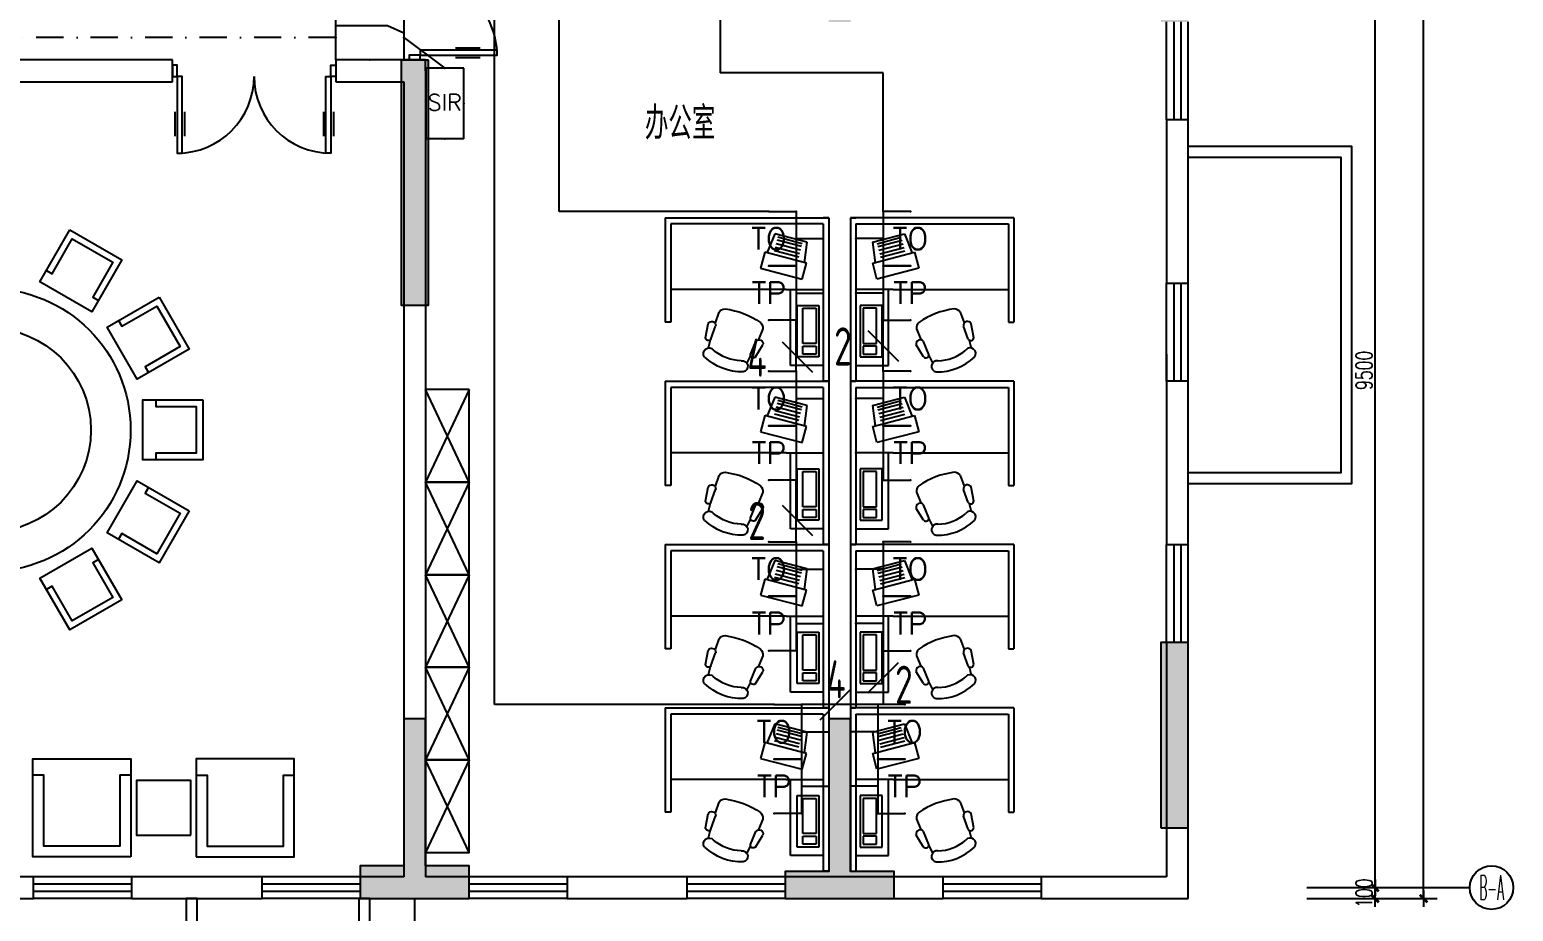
# Model space of a CAD drawing. Extents: x -41969 to 449372, y 65390 to 759577.
# Drawn here: x 200290 to 213909, y 702875 to 710971 of the extents above; entities that cross this region are included whole.
import ezdxf
from ezdxf.enums import TextEntityAlignment as Align

# ---------------------------------------------------------------- set-up
doc = ezdxf.new("R2010")
doc.units = 0
doc.header["$LTSCALE"] = 1000
doc.header["$MEASUREMENT"] = 0
doc.linetypes.add('DASHDOT', pattern=[1, 0.5, -0.25, 0, -0.25])
for name, color, linetype in [('DIM-照明', 3, 'Continuous'), ('EQUIP-通讯', 241, 'Continuous'), ('IN-door', 2, 'Continuous'), ('IN-furn', 8, 'Continuous'), ('jg新结构柱', 9, 'Continuous'), ('or-furn', 2, 'Continuous'), ('TEL_TEXT', 7, 'Continuous'), ('WALL', 7, 'Continuous'), ('WINDOW', 2, 'Continuous'), ('WINDOW_TEXT', 7, 'Continuous'), ('WIRE-照明', 120, 'Continuous'), ('室外建筑', 8, 'Continuous'), ('标注', 1, 'Continuous'), ('装修家具', 8, 'Continuous')]:
    doc.layers.add(name, color=color, linetype=linetype)
doc.styles.add('_TCH_AXIS', font='COMPLEX', dxfattribs={"bigfont": 'GBCBIG'})
doc.styles.add('_TEL_DIM', font='SIMPLEX', dxfattribs={"width": 0.8, "height": 3.5, "bigfont": 'HZTXT'})
doc.styles.add('DIM_FONT', font='SIMPLEX', dxfattribs={"width": 0.7, "bigfont": 'GBCBIG'})
doc.styles.add('SIMPLEX', font='SIMPLEX.SHX')
doc.styles.get("Standard").update_dxf_attribs({"font": 'gbenor.shx', "bigfont": 'gbcbig.shx'})
doc.dimstyles.new('DIMN', dxfattribs={"dimtxt": 300, "dimasz": 1, "dimexe": 250, "dimexo": 0, "dimgap": 150, "dimtad": 1, "dimdec": 0, "dimzin": 0, "dimdsep": 46, "dimtxsty": 'DIM_FONT', "dimblk": '_DIMX', "dimcen": 0.09, "dimclrd": 1, "dimclrt": 7, "dimadec": 0, "dimazin": 0, "dimtfac": 1, "dimtdec": 0, "dimtix": 1, "dimtmove": 2, "dimatfit": 3, "dimldrblk": '_DIMX', "dimfxl": 0, "dimtolj": 1, "dimtzin": 0, "dimarcsym": 0})

# ---------------------------------------------------------------- blocks, each defined once
blk = doc.blocks.new('*U35')
blk.add_lwpolyline([(-275, -275), (-275, 275), (275, 275), (275, -275)], close=True)
blk.add_lwpolyline([(155, -275), (155, -215), (-215, -215), (-215, 215), (155, 215), (155, 275)])
blk = doc.blocks.new('*U36')
at = {"color": 0, "linetype": 'ByBlock', "lineweight": -2}
for p, rotation in [((408472, -741732, 0), 269.9999999999397), ((407628, -741958, 0), 299.9999999999331), ((409316, -741958, 0), 239.9999999999465), ((407011, -742576, 0), 329.9999999999264), ((409933, -742576, 0), 209.9999999999531), ((410159, -743419, 0), 180), ((407011, -744263, 0), 29.9999999999933), ((409933, -744263, 0), 149.9999999999665), ((407628, -744880, 0), 59.99999999998658), ((409316, -744880, 0), 119.9999999999732), ((408472, -745107, 0), 89.99999999997988)]:
    blk.add_blockref('*U35', p, dxfattribs=dict(at, rotation=rotation))
blk.add_blockref('*U35', (406785, -743419, 0), dxfattribs=at)
blk = doc.blocks.new('*U37')
blk.add_circle((1962, 1962, 0), 1300)
at = {"color": 8}
blk.add_circle((1962, 1962, 0), 936, dxfattribs=at)
blk.add_blockref('*U36', (-406510, 745382), dxfattribs=at)
blk = doc.blocks.new('A$C348D16F7')
at = {"color": 8}
blk.add_lwpolyline([(0, 0), (900, 0), (900, 900), (0, 900)], close=True, dxfattribs=at)
blk.add_lwpolyline([(0, 750), (100, 750), (100, 100), (800, 100), (800, 750), (900, 750)], dxfattribs=at)
blk = doc.blocks.new('A$C1CFF17F2')
at = {"layer": 'or-furn', "color": 9, "elevation": 0}
blk.add_lwpolyline([(200, 950), (700, 950), (700, 1450), (200, 1450)], close=True, dxfattribs=at)
at = {"layer": 'or-furn', "color": 9, "xscale": -1, "rotation": 270.0000000001111}
blk.add_blockref('A$C348D16F7', (0, 1500, 0), dxfattribs=at)
at = {"layer": 'or-furn', "color": 9, "rotation": 270.0000000001111}
blk.add_blockref('A$C348D16F7', (0, 900, 0), dxfattribs=at)
blk = doc.blocks.new('A$C3ECB1412')
at = {"layer": '装修家具', "color": 8}
for p, q in [((0, 1500), (0, 0)), ((0, 1500), (0, 0)), ((1500, 1500), (0, 1500)), ((0, 1500), (50, 1500)), ((1500, 1500), (1500, 544)), ((50, 1444), (50, 844)), ((50, 1444), (1450, 1444)), ((1450, 1444), (1450, 844)), ((201, 1278), (496, 1355)), ((201, 1278), (227, 1087)), ((244, 1263), (466, 1322)), ((250, 1237), (473, 1295)), ((259, 1205), (482, 1263)), ((268, 1171), (491, 1229)), ((496, 1355), (567, 1176)), ((205, 1083), (588, 1184)), ((276, 1140), (499, 1199)), ((588, 1184), (626, 1037)), ((243, 937), (205, 1083)), ((626, 1037), (243, 937)), ((50, 844), (50, 0)), ((50, 844), (50, 0)), ((390, 844), (50, 844)), ((350, 144), (350, 844)), ((390, 844), (1450, 844)), ((1450, 844), (1450, 544)), ((90, 695), (90, 223)), ((289, 695), (90, 695)), ((289, 223), (289, 695)), ((115, 670), (115, 347)), ((239, 670), (115, 670)), ((239, 347), (239, 670)), ((1008, 635), (1043, 536)), ((605, 480), (646, 383)), ((1081, 386), (1038, 507)), ((1132, 400), (1108, 527)), ((1450, 544), (1500, 544)), ((115, 347), (239, 347)), ((239, 323), (115, 323)), ((115, 323), (115, 248)), ((239, 248), (239, 323)), ((671, 223), (604, 333)), ((719, 246), (669, 365)), ((1088, 377), (1108, 304)), ((50, 144), (350, 144)), ((90, 223), (289, 223)), ((115, 248), (239, 248)), ((719, 236), (753, 168)), ((0, 0), (50, 0))]:
    blk.add_line(p, q, dxfattribs=at)
for centre, radius, start, end in [((1036, -39), 708, 96.8246, 125.3087), ((950, 594), 70.3, 35.575, 88.634), ((1074, 512), 36.8, 24.5799, 187.0599), ((675, 488), 70.3, 133.4994, 186.5584), ((639, 344), 36.8, 35.0735, 197.5535), ((797, 582), 394, 270.7801, 311.3533), ((1098, 254), 51.9, 322.3317, 140.7492), ((1104, 401), 27.9, 213.3494, 358.8432), ((691, 242), 27.9, 223.2902, 8.784), ((795, 137), 51.9, 81.3842, 259.8017), ((800, 575), 489, 268.3277, 313.8056)]:
    blk.add_arc(centre, radius, start, end, dxfattribs=at)
blk = doc.blocks.new('A$C44F7551D')
at = {"layer": '装修家具', "color": 8}
for p, q in [((0, 400), (850, 0)), ((850, 400), (0, 0))]:
    blk.add_line(p, q, dxfattribs=at)
blk.add_lwpolyline([(0, 400), (0, 0), (850, 0), (850, 400)], close=True, dxfattribs=at)
blk = doc.blocks.new('asdsdggf54554')
at = {"layer": 'jg新结构柱'}
h = blk.add_hatch(color=256, dxfattribs=at)
h.paths.add_polyline_path([(-88250, -2243116), (-88771, -2243116), (-88771, -2243366), (-88250, -2243366)])
h.paths.add_polyline_path([(-77521, -2218066), (-77521, -2217666), (-78321, -2217666), (-78321, -2218066)])
h.paths.add_polyline_path([(-86921, -2218066), (-86921, -2217666), (-87721, -2217666), (-87721, -2218066)])
h.paths.add_polyline_path([(-86971, -2243366), (-87550, -2243366), (-87550, -2243116), (-87221, -2243116), (-87221, -2240916), (-86971, -2240916)])
h.paths.add_polyline_path([(-86921, -2235516), (-89271, -2235516), (-89271, -2235816), (-87221, -2235816), (-87221, -2237016), (-86921, -2237016)])
h.paths.add_polyline_path([(-85221, -2240666), (-85221, -2240016), (-84971, -2240016), (-84971, -2240416), (-83121, -2240416), (-83121, -2240666)])
h.paths.add_polyline_path([(-77521, -2240666), (-77521, -2240016), (-77771, -2240016), (-77771, -2240416), (-79171, -2240416), (-79171, -2240666)])
h.paths.add_polyline_path([(-77521, -2224816), (-77521, -2225466), (-77821, -2225466), (-77821, -2225116), (-79171, -2225116), (-79171, -2224816)])
h.paths.add_polyline_path([(-85321, -2224816), (-85321, -2225516), (-85021, -2225516), (-85021, -2225116), (-83571, -2225116), (-83571, -2224816)])
h.paths.add_polyline_path([(-83571, -2232566), (-83571, -2232866), (-84921, -2232866), (-84921, -2233416), (-85221, -2233416), (-85221, -2232016), (-84921, -2232016), (-84921, -2232566)])
h.paths.add_polyline_path([(-79171, -2232566), (-79171, -2232866), (-77821, -2232866), (-77821, -2233416), (-77521, -2233416), (-77521, -2232016), (-77821, -2232016), (-77821, -2232566)])
h.paths.add_polyline_path([(-76121, -2243116), (-76721, -2243116), (-76721, -2243366), (-76371, -2243366), (-76371, -2244766), (-76121, -2244766)])
h.paths.add_polyline_path([(-79221, -2244766), (-79421, -2244766), (-79421, -2243366), (-79821, -2243366), (-79821, -2243116), (-78821, -2243116), (-78821, -2243366), (-79221, -2243366)])
h.paths.add_polyline_path([(-76371, -2252166), (-76121, -2252166), (-76121, -2251916), (-76121, -2250466), (-76371, -2250466)])
h.paths.add_polyline_path([(-83096, -2245116), (-83346, -2245116), (-83346, -2245366), (-83346, -2247366), (-83096, -2247366)])
h.paths.add_polyline_path([(-79221, -2251166), (-79421, -2251166), (-79421, -2252566), (-79821, -2252566), (-79821, -2252816), (-78821, -2252816), (-78821, -2252566), (-79221, -2252566)])
h.paths.add_polyline_path([(-83121, -2251166), (-83321, -2251166), (-83321, -2252516), (-83721, -2252516), (-83721, -2252816), (-82721, -2252816), (-82721, -2252516), (-83121, -2252516)])
h.paths.add_polyline_path([(-95021, -2243416), (-95021, -2242116), (-94721, -2242116), (-94721, -2243116), (-93371, -2243116), (-93371, -2243416)])
h.paths.add_polyline_path([(-97021, -2235516), (-94821, -2235516), (-94821, -2235816), (-96721, -2235816), (-96721, -2237266), (-97021, -2237266)])
h.paths.add_polyline_path([(-96771, -2243365), (-97421, -2243365), (-97421, -2243115), (-97021, -2243115), (-97021, -2241665), (-96771, -2241665)])
h.paths.add_polyline_path([(-91171, -2247015), (-90871, -2247015), (-90871, -2245415), (-90521, -2245415), (-90521, -2245115), (-91521, -2245115), (-91521, -2245415), (-91171, -2245415)])
h.paths.add_polyline_path([(-90871, -2251166), (-91171, -2251166), (-91171, -2252516), (-91721, -2252516), (-91721, -2252816), (-90321, -2252816), (-90321, -2252516), (-90871, -2252516)])
h.paths.add_polyline_path([(-98946, -2245116), (-98696, -2245116), (-98696, -2245366), (-98696, -2247366), (-98946, -2247366)])
h.paths.add_polyline_path([(-105671, -2252166), (-105921, -2252166), (-105921, -2251916), (-105921, -2250466), (-105671, -2250466)])
h.paths.add_polyline_path([(-98721, -2251166), (-98921, -2251166), (-98921, -2252516), (-99321, -2252516), (-99321, -2252816), (-98321, -2252816), (-98321, -2252516), (-98721, -2252516)])
h.paths.add_polyline_path([(-102621, -2251166), (-102821, -2251166), (-102821, -2252566), (-103221, -2252566), (-103221, -2252816), (-102221, -2252816), (-102221, -2252566), (-102621, -2252566)])
h.paths.add_polyline_path([(-105921, -2243116), (-105321, -2243116), (-105321, -2243366), (-105671, -2243366), (-105671, -2244766), (-105921, -2244766)])
h.paths.add_polyline_path([(-102821, -2244765), (-102621, -2244765), (-102621, -2243365), (-102221, -2243365), (-102221, -2243115), (-103221, -2243115), (-103221, -2243365), (-102821, -2243365)])
h.paths.add_polyline_path([(-105121, -2236016), (-105121, -2235616), (-105921, -2235616), (-105921, -2236016)])
h.paths.add_polyline_path([(-96221, -2218066), (-96221, -2217666), (-97021, -2217666), (-97021, -2218066)])
h.paths.add_polyline_path([(-105121, -2218066), (-105121, -2217666), (-105921, -2217666), (-105921, -2218066)])
for points in [[(-83096, -2245116), (-83346, -2245116), (-83346, -2245366), (-83346, -2245366), (-83346, -2247366), (-83096, -2247366)], [(-76371, -2252166), (-76121, -2252166), (-76121, -2251916), (-76121, -2251916), (-76121, -2250466), (-76371, -2250466)], [(-83121, -2251166), (-83321, -2251166), (-83321, -2252516), (-83721, -2252516), (-83721, -2252816), (-82721, -2252816), (-82721, -2252516), (-83121, -2252516)], [(-79221, -2251166), (-79421, -2251166), (-79421, -2252566), (-79821, -2252566), (-79821, -2252816), (-78821, -2252816), (-78821, -2252566), (-79221, -2252566)]]:
    blk.add_lwpolyline(points, close=True, dxfattribs=at)
blk = doc.blocks.new('_DIMX')
blk.add_line((-150, 0), (150, 0))
at = {"const_width": 50}
blk.add_lwpolyline([(-70, -70), (70, 70)], dxfattribs=at)
blk = doc.blocks.new('*D86')
at = {"layer": 'Defpoints', "color": 0}
for p in [(116969, -2167744), (117594, -2167744), (116969, -2167844)]:
    blk.add_point(p, dxfattribs=at)
at = {"layer": '标注', "color": 0, "lineweight": -2}
for p, q in [((116969, -2167744), (117719, -2167744)), ((116969, -2167844), (117719, -2167844))]:
    blk.add_line(p, q, dxfattribs=at)
at = {"layer": '标注', "color": 1, "lineweight": -2}
for p, q in [((117594, -2167743), (117594, -2167743)), ((117594, -2167844), (117594, -2167744)), ((117594, -2167844), (117594, -2167845))]:
    blk.add_line(p, q, dxfattribs=at)
at = {"layer": '标注', "color": 1, "lineweight": -2, "xscale": 0.5, "yscale": 0.5, "zscale": 0.5}
for p, rotation in [((117594, -2167744), 270), ((117594, -2167844), 90)]:
    blk.add_blockref('_DIMX', p, dxfattribs=dict(at, rotation=rotation))
at = {"layer": '标注', "color": 7, "insert": (117494, -2167794), "char_height": 150, "attachment_point": 5, "rotation": 90, "style": 'DIM_FONT'}
blk.add_mtext('\\A1;100', dxfattribs=at)
blk = doc.blocks.new('*D87')
at = {"layer": 'Defpoints', "color": 0}
for p in [(116969, -2158244), (117594, -2158244), (116969, -2167744)]:
    blk.add_point(p, dxfattribs=at)
at = {"layer": '标注', "color": 0, "lineweight": -2}
for p, q in [((116969, -2158244), (117719, -2158244)), ((116969, -2167744), (117719, -2167744))]:
    blk.add_line(p, q, dxfattribs=at)
at = {"layer": '标注', "color": 1, "lineweight": -2}
blk.add_line((117594, -2167743), (117594, -2158244), dxfattribs=at)
at = {"layer": '标注', "color": 1, "lineweight": -2, "xscale": 0.5, "yscale": 0.5, "zscale": 0.5}
for p, rotation in [((117594, -2158244), 90), ((117594, -2167744), 270)]:
    blk.add_blockref('_DIMX', p, dxfattribs=dict(at, rotation=rotation))
at = {"layer": '标注', "color": 7, "insert": (117494, -2162994), "char_height": 150, "attachment_point": 5, "rotation": 90, "style": 'DIM_FONT'}
blk.add_mtext('\\A1;9500', dxfattribs=at)
blk = doc.blocks.new('*D96')
at = {"layer": 'Defpoints', "color": 0}
for p in [(116969, -2132694), (118039, -2132694), (116969, -2167844)]:
    blk.add_point(p, dxfattribs=at)
at = {"layer": '标注', "color": 0, "lineweight": -2}
for p, q in [((116969, -2132694), (118164, -2132694)), ((116969, -2167844), (118164, -2167844))]:
    blk.add_line(p, q, dxfattribs=at)
at = {"layer": '标注', "color": 1, "lineweight": -2}
blk.add_line((118039, -2167843), (118039, -2132694), dxfattribs=at)
at = {"layer": '标注', "color": 1, "lineweight": -2, "xscale": 0.5, "yscale": 0.5, "zscale": 0.5}
for p, rotation in [((118039, -2132694), 90), ((118039, -2167844), 270)]:
    blk.add_blockref('_DIMX', p, dxfattribs=dict(at, rotation=rotation))
at = {"layer": '标注', "color": 7, "insert": (117939, -2150269), "char_height": 150, "attachment_point": 5, "rotation": 90, "style": 'DIM_FONT'}
blk.add_mtext('\\A1;35150', dxfattribs=at)
blk = doc.blocks.new('_A20XCS')
for p, q in [((-0.485, -0.25), (-0.485, -0.4)), ((-0.425, -0.25), (-0.425, -0.4)), ((0.425, -0.25), (0.425, -0.4)), ((0.485, -0.25), (0.485, -0.4))]:
    blk.add_line(p, q)
for points in [[(-0.5, 0.034), (-0.5, -0.034), (-0.47, -0.034), (-0.47, 0.034)], [(0.5, 0.034), (0.5, -0.034), (0.47, -0.034), (0.47, 0.034)], [(-0.47, -0.034), (-0.47, -0.504), (-0.44, -0.504), (-0.44, -0.034)], [(0.47, -0.034), (0.47, -0.504), (0.44, -0.504), (0.44, -0.034)]]:
    blk.add_lwpolyline(points, close=True)
for centre, start, end in [((-0.47, -0.034), 270, 0), ((0.47, -0.034), 180, 270)]:
    blk.add_arc(centre, 0.47, start, end)
blk = doc.blocks.new('_wblk')
for p, q in [((-0.5, 0.5), (0.5, 0.5)), ((0.5, 0.167), (-0.5, 0.167)), ((0.5, -0.167), (-0.5, -0.167)), ((-0.5, -0.5), (0.5, -0.5))]:
    blk.add_line(p, q)
at = {"layer": 'WINDOW_TEXT', "style": 'SIMPLEX', "flags": 9}
blk.add_attdef('A', text='', height=1, dxfattribs=at).set_placement((0, 1.5), align=Align.MIDDLE)
blk = doc.blocks.new('$equip$00001889')
for p, q in [((-0.65, 0.35), (-0.65, -0.35)), ((0.65, 0.35), (-0.65, 0.35)), ((0.65, 0.35), (0.65, -0.35)), ((-0.65, -0.35), (0.65, -0.35))]:
    blk.add_line(p, q)
for p in [(0, 0.35), (-0.65, 0), (0.65, 0), (0, -0.35)]:
    blk.add_point(p)
at = {"color": 7, "style": '_TEL_DIM'}
blk.add_attdef('$TEXT$', text='', height=0.3, dxfattribs=at).set_placement((-0.02, -0.003), align=Align.MIDDLE_CENTER)
at = {"color": 7, "style": '_TEL_DIM', "flags": 1}
blk.add_attdef('A', text='', height=0.00002, dxfattribs=at).set_placement((0, 0), align=Align.MIDDLE_CENTER)
blk = doc.blocks.new('$equip$00001847')
for p, q in [((-0.5, 0.499), (-0.5, 0.999)), ((0.5, 0.999), (0.5, 0.499)), ((0.5, 0.499), (-0.5, 0.499)), ((0, 0.5), (0, 0))]:
    blk.add_line(p, q)
for p in [(-0.5, 0.999), (0.5, 0.999), (-0.5, 0.499), (0.5, 0.499), (0, 0)]:
    blk.add_point(p)
at = {"color": 7, "style": '_TEL_DIM'}
blk.add_attdef('$TEXT$', text='', height=0.4, dxfattribs=at).set_placement((0, 0.999), align=Align.MIDDLE_CENTER)
at = {"color": 7, "style": '_TEL_DIM', "flags": 1}
blk.add_attdef('A', text='', height=0.00002, dxfattribs=at).set_placement((0, 0), align=Align.MIDDLE_CENTER)
blk = doc.blocks.new('$equip$00001867')
for p, q in [((-0.5, 0.499), (-0.5, 0.999)), ((0.5, 0.999), (0.5, 0.499)), ((0.5, 0.499), (-0.5, 0.499)), ((0, 0.5), (0, 0))]:
    blk.add_line(p, q)
for p in [(-0.5, 0.999), (0.5, 0.999), (-0.5, 0.499), (0.5, 0.499), (0, 0)]:
    blk.add_point(p)
at = {"color": 7, "style": '_TEL_DIM'}
blk.add_attdef('$TEXT$', text='', height=0.4, dxfattribs=at).set_placement((0, 0.999), align=Align.MIDDLE_CENTER)
at = {"color": 7, "style": '_TEL_DIM', "flags": 1}
blk.add_attdef('A', text='', height=0.00002, dxfattribs=at).set_placement((0, 0), align=Align.MIDDLE_CENTER)
blk = doc.blocks.new('$TelecSys$00000095')
blk.add_line((0.4, 0.4), (-0.4, -0.4))
at = {"width": 0.8}
blk.add_attdef('N', text='', height=1, dxfattribs=at).set_placement((-0.017, 1.056), align=Align.MIDDLE)
blk = doc.blocks.new('$equip$00001876')
at = {"color": 0, "linetype": 'Continuous'}
blk.add_lwpolyline([(-0.625, 0.415), (0.625, 0.415), (0.625, -0.415), (-0.625, -0.415)], close=True, dxfattribs=at)
blk.add_lwpolyline([(0.625, 0.075), (0.325, 0.215), (-0.625, 0.215)], dxfattribs=at)
for p in [(0, 0.415), (-0.625, 0), (0.625, 0), (0, -0.415)]:
    blk.add_point(p)
at = {"layer": 'TEL_TEXT', "style": '_TEL_DIM', "flags": 1}
blk.add_attdef('A', text='', height=0.00002, dxfattribs=at).set_placement((0, 0), align=Align.MIDDLE_CENTER)
blk = doc.blocks.new('A$C1C350876')
at = {"layer": '标注', "color": 1}
blk.add_line((17114.5, -10665), (18608.9, -10665), dxfattribs=at)
blk.add_circle((18808.9, -10665), 200, dxfattribs=at)
at = {"layer": '标注', "color": 0, "style": '_TCH_AXIS', "width": 0.318182}
blk.add_text('B-A', height=226.27, dxfattribs=at).set_placement((18695.8, -10778.1), (18922.1, -10778.1), align=Align.FIT)
at = {"layer": '标注', "color": 1}
for p1, p2, distance, picture, middle in [((17114.5, -10765), (17114.5, 24385), -1069.7, '*D96', (18084.2, 6810)), ((17114.5, -10665), (17114.5, -1165), -625.4, '*D87', (17639.9, -5915)), ((17114.5, -10765), (17114.5, -10665), -625.4, '*D86', (17639.9, -10715))]:
    dim = blk.add_aligned_dim(p1=p1, p2=p2, distance=distance, dimstyle='DIMN', override={"dimscale": 0.5, "dimgap": 50}, dxfattribs=at)
    dim.commit()
    dim.dimension.update_dxf_attribs({"geometry": picture, "text_midpoint": middle, "insert": (-99854.4, 2157078.9)})

msp = doc.modelspace()

# ---------------------------------------------------------------- linework, layer by layer
at = {"layer": 'WALL'}
for p, q in [((201599.9, 710692.2), (197907, 710692.2)), ((201599.9, 710492.2), (201599.9, 710692.2)), ((203724.9, 710692.2), (203099.9, 710692.2)), ((203099.9, 710692.2), (203099.9, 710492.2)), ((203924.9, 710692.2), (203724.9, 710692.2)), ((203924.9, 710592.2), (203924.9, 710692.2)), ((203924.9, 710592.2), (203924.9, 703192.2)), ((197907, 710492.2), (201599.9, 710492.2)), ((203099.9, 710492.2), (203724.9, 710492.2)), ((203724.9, 710492.2), (203724.9, 703192.2)), ((210924.9, 710141.8), (210724.9, 710141.8)), ((210724.9, 710141.8), (210724.9, 708642.2)), ((210924.9, 708642.2), (210924.9, 710141.8)), ((210724.9, 708642.2), (210924.9, 708642.2)), ((210724.9, 707991.8), (210724.9, 707742.2)), ((210724.9, 707741.8), (210724.9, 707991.8)), ((210924.9, 707742.2), (210724.9, 707742.2)), ((210724.9, 707742.2), (210724.9, 706242.6)), ((210924.9, 706242.6), (210924.9, 707742.2)), ((210724.9, 706242.6), (210924.9, 706242.6)), ((210924.9, 705342.6), (210724.9, 705342.6)), ((210724.9, 705342.6), (210724.9, 703192.2)), ((210924.9, 702992.2), (210924.9, 705342.6)), ((200324.9, 703192.2), (199024.9, 703192.2)), ((200324.9, 702992.2), (200324.9, 703192.2)), ((202424.9, 703192.2), (201224.9, 703192.2)), ((201224.9, 703192.2), (201224.9, 702992.2)), ((202424.9, 702992.2), (202424.9, 703192.2)), ((203724.9, 703192.2), (203324.9, 703192.2)), ((203324.9, 703192.2), (203324.9, 702992.2)), ((204324.9, 703192.2), (203924.9, 703192.2)), ((204324.9, 702992.2), (204324.9, 703192.2)), ((206324.9, 703192.2), (205224.9, 703192.2)), ((205224.9, 703192.2), (205224.9, 702992.2)), ((206324.9, 702992.2), (206324.9, 703192.2)), ((208674.9, 703192.2), (207224.9, 703192.2)), ((207224.9, 703192.2), (207224.9, 702992.2)), ((208674.9, 702992.2), (208674.9, 703192.2)), ((210724.9, 703192.2), (209574.9, 703192.2)), ((209574.9, 703192.2), (209574.9, 702992.2)), ((199024.9, 702992.2), (200324.9, 702992.2)), ((201224.9, 702992.2), (202424.9, 702992.2)), ((203324.9, 702992.2), (203824.9, 702992.2)), ((203824.9, 702992.2), (204324.9, 702992.2)), ((205224.9, 702992.2), (206324.9, 702992.2)), ((207224.9, 702992.2), (208674.9, 702992.2)), ((209574.9, 702992.2), (210924.9, 702992.2))]:
    msp.add_line(p, q, dxfattribs=at)
at = {"layer": 'WIRE-照明'}
for p, q in [((205149.7, 709301.8), (205149.7, 711893.2)), ((206626.9, 711992.7), (206626.9, 710575.6)), ((204556.2, 704773.1), (204556.2, 711478.3)), ((203724.9, 710899.7), (204101.5, 710617.8)), ((208124.4, 710575.6), (206626.9, 710575.6)), ((208124.4, 709301.8), (208124.4, 710575.6)), ((207075.4, 709301.8), (205149.7, 709301.8)), ((208124.4, 705267.2), (208124.4, 704773.1)), ((207125.4, 704773.1), (204556.2, 704773.1)), ((208074.4, 704773.1), (207375.4, 704773.1))]:
    msp.add_line(p, q, dxfattribs=at)
at = {"layer": 'WIRE-照明', "linetype": 'DASHDOT', "ltscale": 0.5}
msp.add_line((203099.9, 710899.7), (200121.9, 710899.7), dxfattribs=at)
at = {"layer": 'WIRE-照明', "linetype": 'Continuous'}
for p, q in [((207325.4, 707833.9), (207325.4, 708301.8)), ((208124.4, 707833.9), (208124.4, 708301.8)), ((207325.4, 707333.9), (207325.4, 707333.9)), ((208124.4, 707333.9), (208124.4, 707333.9)), ((207325.4, 706267.2), (207325.4, 706833.9))]:
    msp.add_line(p, q, dxfattribs=at)
at = {"layer": '室外建筑'}
for points in [[(210925, 709900.4), (212425, 709900.4), (212425, 706800.4), (210925, 706800.4)], [(210925, 709800.4), (212325, 709800.4), (212325, 706900.4), (210925, 706900.4)], [(196424.9, 702992.2), (196424.9, 701792.2), (203824.9, 701792.2), (203824.9, 702992.2)]]:
    msp.add_lwpolyline(points, dxfattribs=at)
for points in [[(201826.9, 701942.2), (201826.9, 702992.2), (201726.9, 702992.2), (201726.9, 701942.2)], [(203411, 701942.2), (203411, 702992.2), (203311, 702992.2), (203311, 701942.2)]]:
    msp.add_lwpolyline(points, close=True, dxfattribs=at)

# ---------------------------------------------------------------- block references
at = {"layer": 'DIM-照明'}
ref = msp.add_blockref('$TelecSys$00000095', (208124.4, 708067.9), dxfattribs=dict(at, xscale=350, yscale=350, zscale=350, rotation=90))
ref.add_attrib('N', '2', dxfattribs={"layer": '0', "color": 7, "height": 350, "width": 0.8}).set_placement((207754.9, 708061.8), align=Align.MIDDLE)
ref = msp.add_blockref('$TelecSys$00000095', (207336, 707965.5), dxfattribs=dict(at, xscale=350, yscale=350, zscale=350, rotation=90))
ref.add_attrib('N', '4', dxfattribs={"layer": '0', "color": 7, "height": 350, "width": 0.8}).set_placement((206966.6, 707959.4), align=Align.MIDDLE)
ref = msp.add_blockref('$TelecSys$00000095', (207336, 706465.5), dxfattribs=dict(at, xscale=350, yscale=350, zscale=350, rotation=90))
ref.add_attrib('N', '2', dxfattribs={"layer": '0', "color": 7, "height": 350, "width": 0.8}).set_placement((206966.6, 706459.4), align=Align.MIDDLE)
ref = msp.add_blockref('$TelecSys$00000095', (207685.8, 704773.1), dxfattribs=dict(at, xscale=350, yscale=350, zscale=350, rotation=180))
ref.add_attrib('N', '4', dxfattribs={"layer": '0', "color": 7, "height": 350, "width": 0.8}).set_placement((207691.9, 705005), align=Align.MIDDLE)
ref = msp.add_blockref('$TelecSys$00000095', (208124.4, 705020.2), dxfattribs=dict(at, xscale=350, yscale=350, zscale=350, rotation=180))
ref.add_attrib('N', '2', dxfattribs={"layer": '0', "color": 7, "height": 350, "width": 0.8}).set_placement((208314.4, 704955.2), align=Align.MIDDLE)
at = {"layer": 'EQUIP-通讯', "xscale": 500.0000000000175, "yscale": 500.0000000000044, "zscale": 500, "rotation": 359.9999848496532}
msp.add_blockref('$equip$00001876', (203412.4, 710899.7), dxfattribs=at)
at = {"layer": 'EQUIP-通讯'}
ref = msp.add_blockref('$equip$00001889', (204101.5, 710292.8), dxfattribs=dict(at, xscale=500.0000000000007, yscale=500, zscale=500, rotation=269.9999970086671))
ref.add_attrib('$TEXT$', 'SIR', dxfattribs={"layer": '0', "color": 7, "height": 150, "style": '_TEL_DIM'}).set_placement((204099.9, 710302.8), align=Align.MIDDLE_CENTER)
ref = msp.add_blockref('$equip$00001847', (207574.9, 709051.8), dxfattribs=dict(at, xscale=500, yscale=500, zscale=500, rotation=90))
ref.add_attrib('$TEXT$', 'TO', dxfattribs={"layer": '0', "color": 7, "height": 200, "style": '_TEL_DIM'}).set_placement((207075.4, 709051.8), align=Align.MIDDLE_CENTER)
ref = msp.add_blockref('$equip$00001847', (207874.9, 709051.8), dxfattribs=dict(at, xscale=-500, yscale=500, zscale=500, rotation=270))
ref.add_attrib('$TEXT$', 'TO', dxfattribs={"layer": '0', "color": 7, "height": 200, "style": '_TEL_DIM'}).set_placement((208374.4, 709051.8), align=Align.MIDDLE_CENTER)
ref = msp.add_blockref('$equip$00001867', (207574.9, 708551.8), dxfattribs=dict(at, xscale=500, yscale=500, zscale=500, rotation=90))
ref.add_attrib('$TEXT$', 'TP', dxfattribs={"layer": '0', "color": 7, "height": 200, "style": '_TEL_DIM'}).set_placement((207075.4, 708551.8), align=Align.MIDDLE_CENTER)
ref = msp.add_blockref('$equip$00001867', (207874.9, 708551.8), dxfattribs=dict(at, xscale=-500, yscale=500, zscale=500, rotation=270))
ref.add_attrib('$TEXT$', 'TP', dxfattribs={"layer": '0', "color": 7, "height": 200, "style": '_TEL_DIM'}).set_placement((208374.4, 708551.8), align=Align.MIDDLE_CENTER)
ref = msp.add_blockref('$equip$00001847', (207574.9, 707583.9), dxfattribs=dict(at, xscale=500, yscale=500, zscale=500, rotation=90))
ref.add_attrib('$TEXT$', 'TO', dxfattribs={"layer": '0', "color": 7, "height": 200, "style": '_TEL_DIM'}).set_placement((207075.4, 707583.9), align=Align.MIDDLE_CENTER)
ref = msp.add_blockref('$equip$00001847', (207874.9, 707583.9), dxfattribs=dict(at, xscale=-500, yscale=500, zscale=500, rotation=270))
ref.add_attrib('$TEXT$', 'TO', dxfattribs={"layer": '0', "color": 7, "height": 200, "style": '_TEL_DIM'}).set_placement((208374.4, 707583.9), align=Align.MIDDLE_CENTER)
ref = msp.add_blockref('$equip$00001867', (207574.9, 707083.9), dxfattribs=dict(at, xscale=500, yscale=500, zscale=500, rotation=90))
ref.add_attrib('$TEXT$', 'TP', dxfattribs={"layer": '0', "color": 7, "height": 200, "style": '_TEL_DIM'}).set_placement((207075.4, 707083.9), align=Align.MIDDLE_CENTER)
ref = msp.add_blockref('$equip$00001867', (207874.9, 707083.9), dxfattribs=dict(at, xscale=-500, yscale=500, zscale=500, rotation=270))
ref.add_attrib('$TEXT$', 'TP', dxfattribs={"layer": '0', "color": 7, "height": 200, "style": '_TEL_DIM'}).set_placement((208374.4, 707083.9), align=Align.MIDDLE_CENTER)
ref = msp.add_blockref('$equip$00001847', (207574.9, 706017.2), dxfattribs=dict(at, xscale=500, yscale=500, zscale=500, rotation=90))
ref.add_attrib('$TEXT$', 'TO', dxfattribs={"layer": '0', "color": 7, "height": 200, "style": '_TEL_DIM'}).set_placement((207075.4, 706017.2), align=Align.MIDDLE_CENTER)
ref = msp.add_blockref('$equip$00001847', (207874.9, 706017.2), dxfattribs=dict(at, xscale=-500, yscale=500, zscale=500, rotation=270))
ref.add_attrib('$TEXT$', 'TO', dxfattribs={"layer": '0', "color": 7, "height": 200, "style": '_TEL_DIM'}).set_placement((208374.4, 706017.2), align=Align.MIDDLE_CENTER)
ref = msp.add_blockref('$equip$00001867', (207574.9, 705517.2), dxfattribs=dict(at, xscale=500, yscale=500, zscale=500, rotation=90))
ref.add_attrib('$TEXT$', 'TP', dxfattribs={"layer": '0', "color": 7, "height": 200, "style": '_TEL_DIM'}).set_placement((207075.4, 705517.2), align=Align.MIDDLE_CENTER)
ref = msp.add_blockref('$equip$00001867', (207874.9, 705517.2), dxfattribs=dict(at, xscale=-500, yscale=500, zscale=500, rotation=270))
ref.add_attrib('$TEXT$', 'TP', dxfattribs={"layer": '0', "color": 7, "height": 200, "style": '_TEL_DIM'}).set_placement((208374.4, 705517.2), align=Align.MIDDLE_CENTER)
ref = msp.add_blockref('$equip$00001847', (207624.9, 704523.1), dxfattribs=dict(at, xscale=500, yscale=500, zscale=500, rotation=90))
ref.add_attrib('$TEXT$', 'TO', dxfattribs={"layer": '0', "color": 7, "height": 200, "style": '_TEL_DIM'}).set_placement((207125.4, 704523.1), align=Align.MIDDLE_CENTER)
ref = msp.add_blockref('$equip$00001847', (207824.9, 704523.1), dxfattribs=dict(at, xscale=-500, yscale=500, zscale=500, rotation=270))
ref.add_attrib('$TEXT$', 'TO', dxfattribs={"layer": '0', "color": 7, "height": 200, "style": '_TEL_DIM'}).set_placement((208324.4, 704523.1), align=Align.MIDDLE_CENTER)
ref = msp.add_blockref('$equip$00001867', (207624.9, 704023.1), dxfattribs=dict(at, xscale=500, yscale=500, zscale=500, rotation=90))
ref.add_attrib('$TEXT$', 'TP', dxfattribs={"layer": '0', "color": 7, "height": 200, "style": '_TEL_DIM'}).set_placement((207125.4, 704023.1), align=Align.MIDDLE_CENTER)
ref = msp.add_blockref('$equip$00001867', (207824.9, 704023.1), dxfattribs=dict(at, xscale=-500, yscale=500, zscale=500, rotation=270))
ref.add_attrib('$TEXT$', 'TP', dxfattribs={"layer": '0', "color": 7, "height": 200, "style": '_TEL_DIM'}).set_placement((208324.4, 704023.1), align=Align.MIDDLE_CENTER)
at = {"layer": 'IN-door', "yscale": -1500, "zscale": 200}
for p, xscale, rotation in [((203824.9, 711442.2), -1500.000000000001, 270.0000023601239), ((202349.9, 710592.2), -1500, 179.9999999700823)]:
    msp.add_blockref('_A20XCS', p, dxfattribs=dict(at, xscale=xscale, rotation=rotation))
at = {"layer": 'IN-furn'}
msp.add_blockref('*U37', (197954.1, 705332.5, 0), dxfattribs=at)
at = {"layer": 'IN-furn', "rotation": 90}
msp.add_blockref('A$C1CFF17F2', (202719, 703374.5, 0), dxfattribs=at)
at = {"layer": 'jg新结构柱'}
msp.add_blockref('asdsdggf54554', (287045.8, 2955807.7), dxfattribs=at)
at = {"layer": 'WINDOW', "xscale": 900, "yscale": 200, "zscale": 900}
for p, rotation in [((210824.9, 710591.8), 89.99999998474398), ((210824.9, 708192.2), 89.99999998474398), ((210824.9, 705792.6), 89.99999998474398), ((200774.9, 703092.2), 180), ((202874.9, 703092.2), 180), ((204774.9, 703092.2), 180), ((206774.9, 703092.2), 180), ((209124.9, 703092.2), 180)]:
    msp.add_blockref('_wblk', p, dxfattribs=dict(at, rotation=rotation))
at = {"layer": '标注'}
msp.add_blockref('A$C1C350876', (194900.2, 713757.2), dxfattribs=at)
at = {"layer": '装修家具', "color": 8, "xscale": -1}
for p in [(207624.9, 707742.2), (207624.9, 706242.2), (207624.9, 704742.2), (207624.9, 703242.2)]:
    msp.add_blockref('A$C3ECB1412', p, dxfattribs=at)
at = {"layer": '装修家具', "color": 8}
for p in [(207824.9, 707742.2), (207824.9, 706242.2), (207824.9, 704742.2), (207824.9, 703242.2)]:
    msp.add_blockref('A$C3ECB1412', p, dxfattribs=at)
at = {"layer": '装修家具', "color": 8, "rotation": 269.9999999999865}
for p in [(203924.9, 707666.1), (203924.9, 706816.1), (203924.9, 705966.1), (203924.9, 705116.1), (203924.9, 704266.1)]:
    msp.add_blockref('A$C44F7551D', p, dxfattribs=at)

# ---------------------------------------------------------------- texts
at = {"color": 9}
msp.add_text('办公室', height=300, dxfattribs=at).set_placement((205936.7, 709962.6))

doc.saveas('drawing.dxf')
